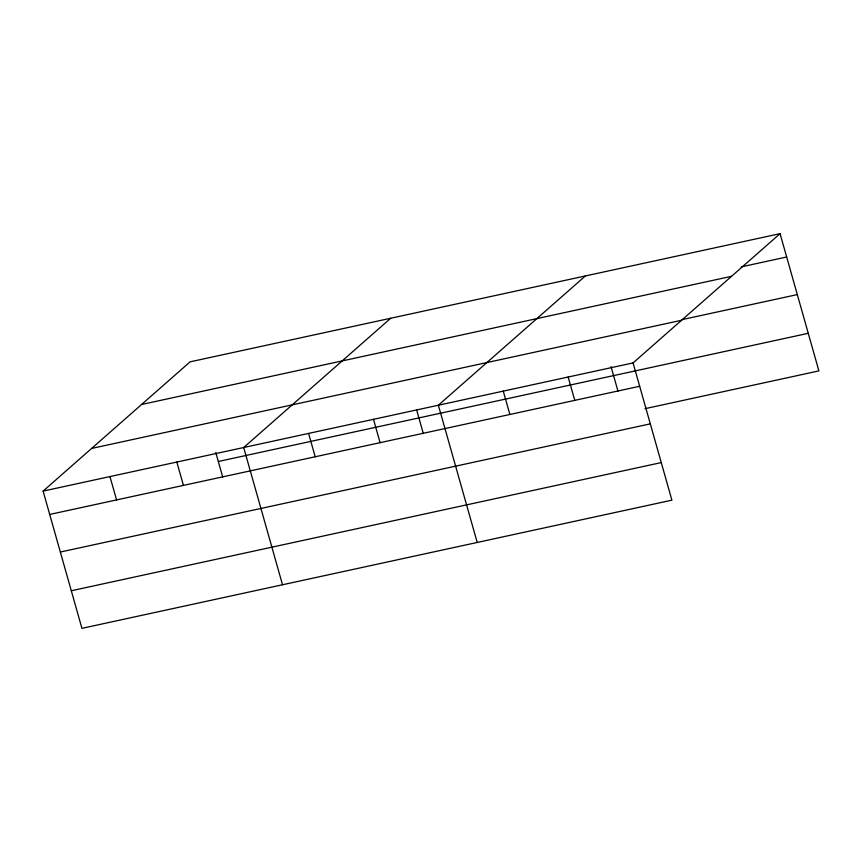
<?xml version="1.0" encoding="UTF-8"?>
<svg xmlns="http://www.w3.org/2000/svg" width="862" height="862" viewBox="0 0 862 862"><rect width="100%" height="100%" fill="white"/><g stroke="black" fill="none" stroke-linecap="round" stroke-linejoin="round"><path stroke-width="1.29" d="M780.067 233.656L633.064 362.924L671.897 500.165L81.933 628.344L43.1 491.103L190.103 361.835L780.067 233.656L818.9 370.897L644.981 408.685M390.691 318.261L243.687 447.529L282.52 584.759M585.373 275.959L438.37 405.226L477.214 542.457M741.245 266.875L786.672 257.005M141.594 404.493L731.558 276.314M681.788 319.683L797.307 294.588M91.609 448.445L681.573 320.265M43.1 491.103L633.064 362.924M218.301 461.493L808.265 333.314M49.705 514.452L639.669 386.273M60.34 552.036L650.304 423.856M71.298 590.761L661.262 462.582M611.018 366.576L617.979 391.165M568.166 377.028L574.771 400.377M503.268 391.122L509.873 414.471M416.702 410.161L423.285 433.457M373.483 419.32L380.088 442.669M308.585 433.424L315.19 456.774M215.748 452.453L222.708 477.042M176.829 462.054L183.434 485.403M109.959 476.578L116.575 499.928"/></g></svg>
